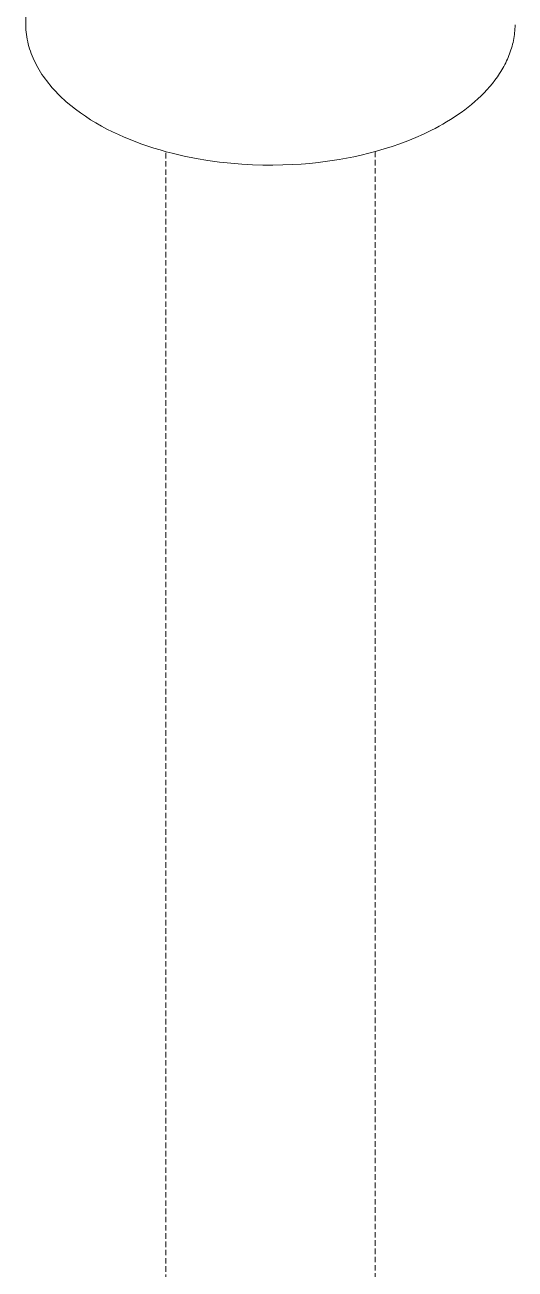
# Model space of a CAD drawing. Header units: millimetres. Extents: x 311 to 4068, y 1050 to 3803.
# Drawn here: x 3623.9 to 3737.1, y 2297 to 2584.4 of the extents above; entities that cross this region are included whole.
import ezdxf

# ---------------------------------------------------------------- set-up
doc = ezdxf.new("R2010")
doc.units = ezdxf.units.MM
doc.linetypes.add('HIDDEN', pattern=[1.905, 1.27, -0.635])
doc.layers.add('ZANO_R', color=7, linetype='Continuous', lineweight=0)
doc.layers.add('ZANO_R_przerywana', color=7, linetype='HIDDEN', lineweight=0)

msp = doc.modelspace()

# ---------------------------------------------------------------- linework, layer by layer
at = {"layer": 'ZANO_R'}
for p, q in [((3624.07, 2584.42), (3623.85, 2604.28)), ((3624.08, 2583.87), (3624.07, 2584.42)), ((3624.11, 2583.31), (3624.08, 2583.87)), ((3737.03, 2583.52), (3737.06, 2583.97)), ((3737.06, 2583.97), (3737.07, 2584.42)), ((3624.16, 2582.76), (3624.11, 2583.31)), ((3624.23, 2582.2), (3624.16, 2582.76)), ((3624.31, 2581.65), (3624.23, 2582.2)), ((3624.4, 2581.09), (3624.31, 2581.65)), ((3624.52, 2580.54), (3624.4, 2581.09)), ((3736.59, 2580.39), (3736.68, 2580.83)), ((3736.68, 2580.83), (3736.77, 2581.27)), ((3736.77, 2581.27), (3736.84, 2581.72)), ((3736.84, 2581.72), (3736.91, 2582.17)), ((3736.91, 2582.17), (3736.96, 2582.62)), ((3736.96, 2582.62), (3737, 2583.07)), ((3737, 2583.07), (3737.03, 2583.52)), ((3624.64, 2579.99), (3624.52, 2580.54)), ((3624.79, 2579.44), (3624.64, 2579.99)), ((3624.95, 2578.89), (3624.79, 2579.44)), ((3625.13, 2578.34), (3624.95, 2578.89)), ((3625.33, 2577.79), (3625.13, 2578.34)), ((3735.8, 2577.77), (3735.96, 2578.2)), ((3735.96, 2578.2), (3736.1, 2578.64)), ((3736.1, 2578.64), (3736.24, 2579.07)), ((3736.24, 2579.07), (3736.37, 2579.51)), ((3736.37, 2579.51), (3736.48, 2579.95)), ((3736.48, 2579.95), (3736.59, 2580.39)), ((3625.54, 2577.25), (3625.33, 2577.79)), ((3625.76, 2576.7), (3625.54, 2577.25)), ((3626.01, 2576.16), (3625.76, 2576.7)), ((3626.27, 2575.63), (3626.01, 2576.16)), ((3626.54, 2575.09), (3626.27, 2575.63)), ((3626.83, 2574.56), (3626.54, 2575.09)), ((3734.46, 2574.84), (3734.68, 2575.25)), ((3734.68, 2575.25), (3734.89, 2575.66)), ((3734.89, 2575.66), (3735.09, 2576.08)), ((3735.09, 2576.08), (3735.28, 2576.5)), ((3735.28, 2576.5), (3735.46, 2576.92)), ((3735.46, 2576.92), (3735.64, 2577.35)), ((3735.64, 2577.35), (3735.8, 2577.77)), ((3627.14, 2574.03), (3626.83, 2574.56)), ((3627.46, 2573.51), (3627.14, 2574.03)), ((3627.79, 2572.99), (3627.46, 2573.51)), ((3628.14, 2572.47), (3627.79, 2572.99)), ((3628.51, 2571.96), (3628.14, 2572.47)), ((3732.41, 2571.66), (3732.97, 2572.44)), ((3732.97, 2572.44), (3733.24, 2572.83)), ((3733.24, 2572.83), (3733.5, 2573.22)), ((3733.5, 2573.22), (3733.75, 2573.62)), ((3733.75, 2573.62), (3733.99, 2574.02)), ((3733.99, 2574.02), (3734.23, 2574.43)), ((3734.23, 2574.43), (3734.46, 2574.84)), ((3628.89, 2571.46), (3628.51, 2571.96)), ((3629.28, 2570.95), (3628.89, 2571.46)), ((3629.69, 2570.46), (3629.28, 2570.95)), ((3630.11, 2569.96), (3629.69, 2570.46)), ((3630.54, 2569.48), (3630.11, 2569.96)), ((3630.99, 2569), (3630.54, 2569.48)), ((3729.89, 2568.72), (3730.56, 2569.44)), ((3730.56, 2569.44), (3731.2, 2570.16)), ((3731.2, 2570.16), (3731.82, 2570.91)), ((3731.82, 2570.91), (3732.41, 2571.66)), ((3631.45, 2568.52), (3630.99, 2569)), ((3631.92, 2568.05), (3631.45, 2568.52)), ((3632.4, 2567.59), (3631.92, 2568.05)), ((3632.9, 2567.13), (3632.4, 2567.59)), ((3633.4, 2566.68), (3632.9, 2567.13)), ((3634.45, 2565.79), (3633.4, 2566.68)), ((3726.99, 2566.04), (3727.75, 2566.69)), ((3727.75, 2566.69), (3728.48, 2567.35)), ((3728.48, 2567.35), (3729.2, 2568.03)), ((3729.2, 2568.03), (3729.89, 2568.72)), ((3635.54, 2564.93), (3634.45, 2565.79)), ((3636.67, 2564.1), (3635.54, 2564.93)), ((3637.84, 2563.3), (3636.67, 2564.1)), ((3722.96, 2563.07), (3723.79, 2563.63)), ((3723.79, 2563.63), (3724.62, 2564.21)), ((3724.62, 2564.21), (3725.42, 2564.8)), ((3725.42, 2564.8), (3726.22, 2565.41)), ((3726.22, 2565.41), (3726.99, 2566.04)), ((3639.03, 2562.52), (3637.84, 2563.3)), ((3640.26, 2561.77), (3639.03, 2562.52)), ((3641.52, 2561.06), (3640.26, 2561.77)), ((3642.81, 2560.37), (3641.52, 2561.06)), ((3718.62, 2560.52), (3719.51, 2561)), ((3719.51, 2561), (3720.38, 2561.49)), ((3720.38, 2561.49), (3721.25, 2562)), ((3721.25, 2562), (3722.11, 2562.53)), ((3722.11, 2562.53), (3722.96, 2563.07)), ((3644.11, 2559.71), (3642.81, 2560.37)), ((3645.44, 2559.09), (3644.11, 2559.71)), ((3646.78, 2558.49), (3645.44, 2559.09)), ((3648.14, 2557.92), (3646.78, 2558.49)), ((3649.51, 2557.39), (3648.14, 2557.92)), ((3712.3, 2557.65), (3714.12, 2558.39)), ((3714.12, 2558.39), (3715.93, 2559.2)), ((3715.93, 2559.2), (3717.73, 2560.07)), ((3717.73, 2560.07), (3718.62, 2560.52)), ((3650.89, 2556.88), (3649.51, 2557.39)), ((3652.28, 2556.4), (3650.89, 2556.88)), ((3653.67, 2555.95), (3652.28, 2556.4)), ((3655.06, 2555.53), (3653.67, 2555.95)), ((3656.46, 2555.13), (3655.06, 2555.53)), ((3657.85, 2554.77), (3656.46, 2555.13)), ((3703.29, 2554.77), (3705.06, 2555.24)), ((3705.06, 2555.24), (3706.85, 2555.76)), ((3706.85, 2555.76), (3708.66, 2556.33)), ((3708.66, 2556.33), (3710.48, 2556.96)), ((3710.48, 2556.96), (3712.3, 2557.65)), ((3660.63, 2554.11), (3657.85, 2554.77)), ((3663.38, 2553.56), (3660.63, 2554.11)), ((3666.1, 2553.1), (3663.38, 2553.56)), ((3668.77, 2552.74), (3666.1, 2553.1)), ((3671.38, 2552.45), (3668.77, 2552.74)), ((3673.93, 2552.24), (3671.38, 2552.45)), ((3676.41, 2552.1), (3673.93, 2552.24)), ((3678.81, 2552.03), (3676.41, 2552.1)), ((3683.4, 2552.06), (3681.15, 2552.02)), ((3685.57, 2552.14), (3683.4, 2552.06)), ((3687.67, 2552.27), (3685.57, 2552.14)), ((3689.68, 2552.44), (3687.67, 2552.27)), ((3691.62, 2552.65), (3689.68, 2552.44)), ((3691.62, 2552.65), (3694.8, 2553.07)), ((3694.8, 2553.07), (3696.44, 2553.33)), ((3696.44, 2553.33), (3698.11, 2553.63)), ((3698.11, 2553.63), (3699.81, 2553.97)), ((3699.81, 2553.97), (3701.53, 2554.34)), ((3701.53, 2554.34), (3703.29, 2554.77)), ((3681.15, 2552.02), (3678.81, 2552.03))]:
    msp.add_line(p, q, dxfattribs=at)
at = {"layer": 'ZANO_R_przerywana'}
for p, q in [((3656.42, 2210.68), (3656.42, 2555.15)), ((3704.72, 2555.15), (3704.72, 2210.68))]:
    msp.add_line(p, q, dxfattribs=at)

doc.saveas('drawing.dxf')
